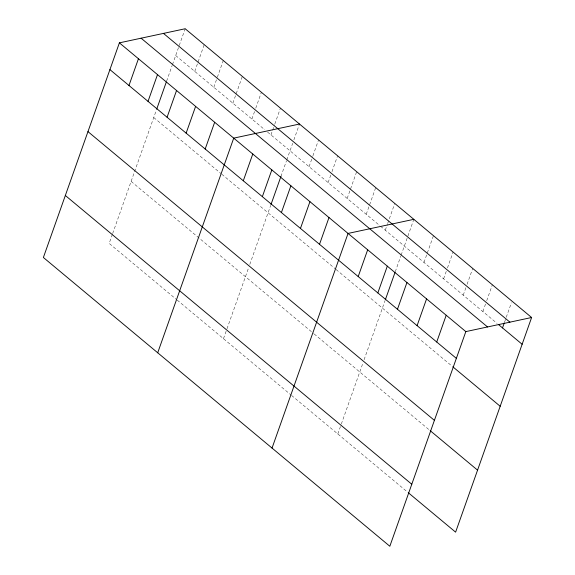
<?xml version="1.0" encoding="UTF-8"?>
<svg xmlns="http://www.w3.org/2000/svg" width="575" height="575" viewBox="0 0 575 575"><rect width="100%" height="100%" fill="white"/><g stroke="black" fill="none" stroke-linecap="round" stroke-linejoin="round"><path stroke-width="0.43" stroke-dasharray="2.88 2.16" d="M112.384 234.305L109.164 243.397L176.532 299.546M112.671 233.479L156.371 110.077M166.621 81.14L172.184 65.435M172.471 64.608L178.954 46.316M179.249 45.475L185.172 28.75M194.745 71.393L204.226 44.634M213.799 87.278L217.062 78.078M217.357 77.244L223.28 60.512M232.861 103.162L242.334 76.396M251.915 119.039L254.574 111.514M255.76 108.165L261.388 92.273M270.969 134.924L274.519 124.883M274.814 124.049L280.442 108.157M223.488 338.682L226.708 329.59M227.003 328.763L248.637 267.677M249.794 264.399L270.703 205.361M280.945 176.432L286.508 160.727M286.803 159.9L292.689 143.276M293.868 139.933L299.496 124.042M309.077 166.685L312.627 156.652M312.922 155.811L318.55 139.919M328.131 182.57L330.798 175.037M331.983 171.695L337.604 155.803M347.185 198.447L356.665 171.681M366.239 214.331L375.719 187.565M385.293 230.208L387.363 224.358M387.665 223.517L394.773 203.449M337.812 433.974L341.033 424.882M341.327 424.055L362.962 362.962M364.119 359.691L385.027 300.653M395.269 271.723L400.832 256.012M401.127 255.185L407.603 236.893M407.905 236.059L413.827 219.327M423.976 262.459L433.457 235.693M443.613 278.817L446.279 271.292M447.465 267.943L453.086 252.051M463.242 295.183L465.908 287.651M467.094 284.309L472.722 268.417M482.878 311.542L485.537 304.017M486.723 300.675L492.351 284.783M504.577 322.05L511.391 302.817M175.691 55.516L264.845 129.821M267.562 132.085L379.852 225.673M380.528 226.241L497.088 323.394M153.741 117.516L221.109 173.664M221.792 174.232L335.433 268.956M336.116 269.524L452.115 366.21M131.114 181.398L313.497 333.407M314.173 333.974L429.496 430.093M177.215 300.114L290.857 394.838M291.539 395.406L407.546 492.092"/><path stroke-width="0.86" d="M531.616 317.508L185.172 28.75L119.392 42.852L43.384 257.492L389.828 546.25L465.836 331.603L531.616 317.508L455.608 532.148L408.221 492.653M128.972 85.495L138.446 58.729M148.027 101.38L157.5 74.613M156.666 109.25L166.326 81.966M167.081 117.257L176.554 90.491M186.135 133.141L195.615 106.375M205.189 149.018L214.669 122.259M157.708 352.784L233.723 138.137L299.496 124.042M243.297 180.787L252.777 154.021M262.351 196.664L271.831 169.898M270.99 204.535L280.945 176.432M281.405 212.549L290.885 185.783M300.459 228.426L309.939 201.667M319.513 244.31L328.993 217.544M272.04 448.076L348.048 233.428L413.827 219.327M358.203 276.553L367.677 249.787M377.832 292.919L387.313 266.153M385.322 299.827L394.982 272.55M397.462 309.278L406.942 282.519M417.098 325.644L426.571 298.878M436.727 342.003L446.207 315.244M502.507 327.908L504.282 322.891M163.465 33.4L509.91 322.158M498.446 324.523L522.136 344.267M141.098 38.194L487.543 326.952M119.392 42.852L465.836 331.603M109.918 69.611L456.363 358.369M452.798 366.771L500.185 406.273M87.961 131.61L434.405 420.368M430.172 430.653L477.559 470.149M65.342 195.493L411.786 484.251"/></g></svg>
